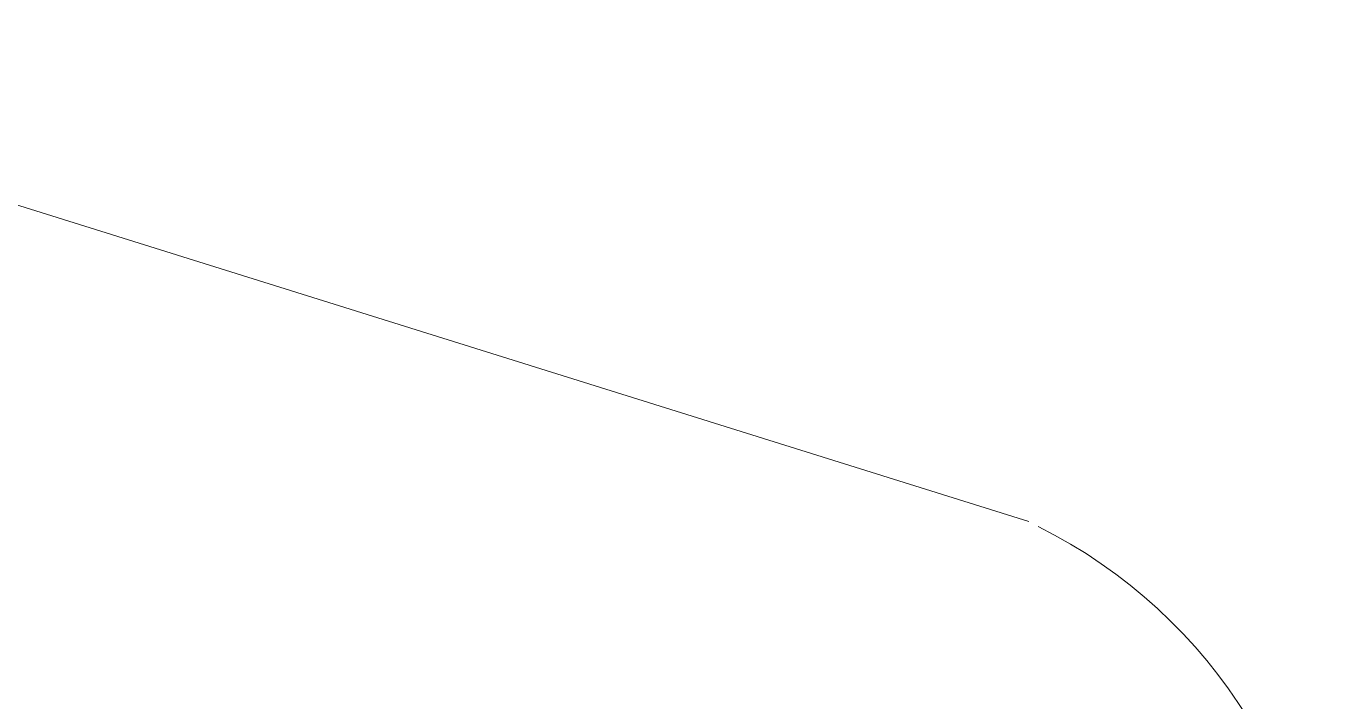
# Model space of a CAD drawing. Header units: millimetres. Extents: x 28 to 201, y 462 to 575.
# Drawn here: x 123.20829 to 123.23139, y 556.46001 to 556.47202 of the extents above; entities that cross this region are included whole.
import ezdxf

# ---------------------------------------------------------------- set-up
doc = ezdxf.new("R2010")
doc.units = ezdxf.units.MM
doc.layers.add('1- 3', color=3, linetype='Continuous')

# ---------------------------------------------------------------- blocks, each defined once
blk = doc.blocks.new('CTOBOM')
at = {"color": 0, "lineweight": 20}
blk.add_lwpolyline([(8.984158, -0.335241), (8.975357, -0.363405)], dxfattribs=at)
blk.add_lwpolyline([(8.984158, -0.335241), (8.975357, -0.363405)], dxfattribs=at)
blk.add_open_spline([(8.99252, -0.32996), (8.989016, -0.32996), (8.985814, -0.331941), (8.98425, -0.335076)], degree=3, dxfattribs=at)
blk.add_open_spline([(8.99252, -0.32996), (8.989016, -0.32996), (8.985814, -0.331941), (8.98425, -0.335076)], degree=3, dxfattribs=at)
blk.add_open_spline([(8.99252, -0.32996), (8.989016, -0.32996), (8.985814, -0.331941), (8.98425, -0.335076)], degree=3, dxfattribs=at)
blk.add_open_spline([(8.99252, -0.32996), (8.989016, -0.32996), (8.985814, -0.331941), (8.98425, -0.335076)], degree=3, dxfattribs=at)

msp = doc.modelspace()

# ---------------------------------------------------------------- block references
at = {"layer": '1- 3', "rotation": 270}
msp.add_blockref('CTOBOM', (123.561354, 565.447376), dxfattribs=at)

doc.saveas('drawing.dxf')
